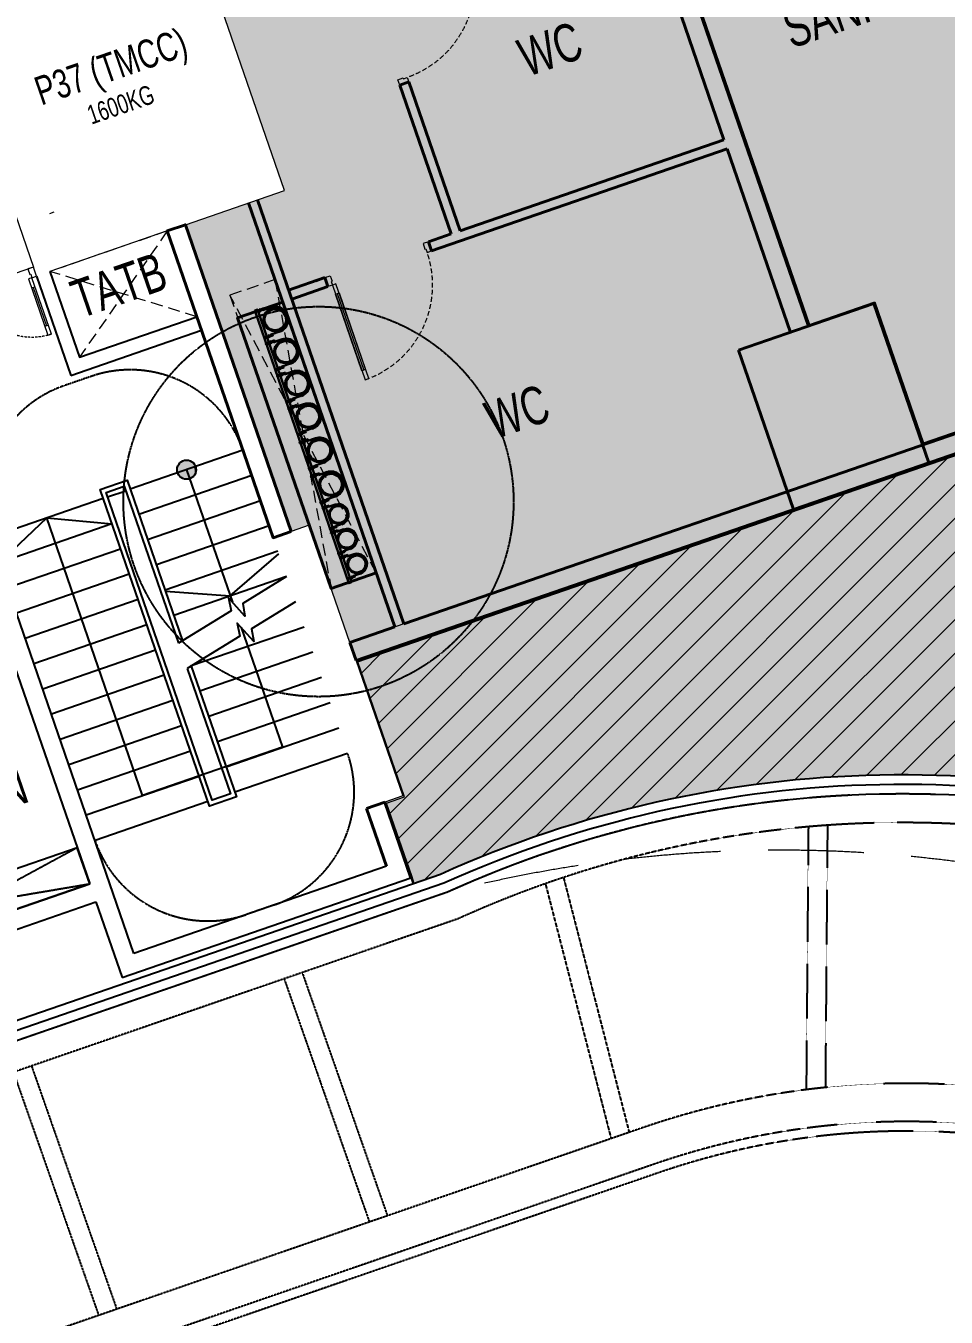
# Model space of a CAD drawing. Header units: millimetres. Extents: x -11451263 to 11578383104, y -507 to 1450429.
# Drawn here: x 11726354 to 11735996, y 1040153 to 1053682 of the extents above; entities that cross this region are included whole.
import ezdxf
from ezdxf.enums import TextEntityAlignment as Align

# ---------------------------------------------------------------- set-up
doc = ezdxf.new("R2010")
doc.units = ezdxf.units.MM
doc.header["$MEASUREMENT"] = 0
for name, pattern in [('CENTER2', [1.125, 0.75, -0.125, 0.125, -0.125]), ('DASH', [0.35, 0.25, -0.1]), ('DASH2-1', [3, 2, -1]), ('DASHED2', [0.375, 0.25, -0.125]), ('HIDDEN', [0.375, 0.25, -0.125]), ('Xref_ST_MBDV Cot vach 30.7.2022$0$HIDDEN', [0.375, 0.25, -0.125]), ('Xref_ST_MBDV Cot vach 30.7.2022$0$HIDDEN2', [0.1875, 0.125, -0.0625])]:
    doc.linetypes.add(name, pattern=pattern)
doc.layers.get('0').update_dxf_attribs({"linetype": 'CONTINUOUS', "lineweight": 13})
doc.layers.get('Defpoints').update_dxf_attribs({"color": 5, "linetype": 'CONTINUOUS', "lineweight": 13})
for name, color, linetype in [('1-Chu thich', 8, 'CONTINUOUS'), ('A-GLAZ', 135, 'CONTINUOUS'), ('canopy', 2, 'DASH'), ('KT-KT', 1, 'CONTINUOUS'), ('KT-Text', 7, 'CONTINUOUS'), ('NDT Cap nuoc', 4, 'CONTINUOUS'), ('NDT Thoat nuoc rua', 3, 'CENTER2'), ('Xref_ST_MBDV Cot vach 30.7.2022$0$A-FLOR-STRS-ARROW', 8, 'CONTINUOUS'), ('Xref_ST_MBDV Cot vach 30.7.2022$0$IDEA - dim', 251, 'CONTINUOUS'), ('Xref_ST_MBDV Cot vach 30.7.2022$0$KT-Khuat', 9, 'Xref_ST_MBDV Cot vach 30.7.2022$0$HIDDEN'), ('Xref_ST_MBDV Cot vach 30.7.2022$0$KT-Net cot vach', 6, 'CONTINUOUS'), ('Xref_ST_MBDV Cot vach 30.7.2022$0$KT-Net manh', 139, 'CONTINUOUS'), ('Xref_ST_MBDV Cot vach 30.7.2022$0$KT-Text', 7, 'CONTINUOUS'), ('Xref_ST_MBDV Cot vach 30.7.2022$0$KT-Thay', 7, 'CONTINUOUS')]:
    doc.layers.add(name, color=color, linetype=linetype)
for name, color, linetype, lineweight in [('CUA', 37, 'CONTINUOUS', 13), ('D-building block', 8, 'CONTINUOUS', 13), ('DO DIEN TICH THONG THUY', 141, 'CONTINUOUS', 13), ('KT-Kich thuoc', 159, 'CONTINUOUS', 18), ('KT-lomo nuoc', 3, 'HIDDEN', 5), ('KT-Net cat', 1, 'CONTINUOUS', 40), ('KT-Net cua', 87, 'CONTINUOUS', 9), ('KT-Net to mau', 159, 'CONTINUOUS', 18), ('NET-THAY', 7, 'CONTINUOUS', 30), ('SPE-MEP-HVAC', 140, 'CONTINUOUS', 0), ('Xref_ST_MBDV Cot vach 30.7.2022$0$CUA', 37, 'CONTINUOUS', 13), ('Xref_ST_MBDV Cot vach 30.7.2022$0$KT-Noi that', 36, 'CONTINUOUS', 9)]:
    doc.layers.add(name, color=color, linetype=linetype, lineweight=lineweight)
doc.styles.add('Xref_ST_MBDV Cot vach 30.7.2022$0$Arial', font='arial.ttf', dxfattribs={"width": 0.7})

# ---------------------------------------------------------------- blocks, each defined once
blk = doc.blocks.new('*U291')
for p, q in [((-1260.000000000004, 525.000000000002), (-1300.000000000004, 525.000000000002)), ((-1280.000000000004, 100.0000000000002), (-1280.000000000004, 525.000000000002)), ((-90.00000000000001, 525.0000000000018), (-50.00000000000001, 525.0000000000018)), ((-70, 100), (-70.00000000000001, 525.0000000000018)), ((-1260.000000000004, 100.0000000000002), (-1300.000000000004, 100.0000000000002)), ((-90, 100), (-50, 100))]:
    blk.add_line(p, q)
for points in [[(-1300.000000000004, 1.776356839400256e-13), (-1260.000000000004, 1.776356839400256e-13), (-1260.000000000004, 625.000000000002), (-1300.000000000004, 625.000000000002)], [(-50, 0), (-90, 0), (-90.00000000000001, 625.0000000000018), (-49.99999999999979, 625.0000000000018)], [(-1350.000000000004, -99.99999998255878), (-1290.000000000004, -99.99999998255875), (-1290.000000000004, -39.99999999999982), (-1300.000000000004, -39.99999999999982), (-1300.000000000004, 1.776356839400256e-13), (-1350.000000000004, 2.060573933704296e-13)], [(0, -99.99999998255892), (-60, -99.99999998255889), (-60, -40), (-50, -40), (-50, 0), (0, 0)]]:
    blk.add_lwpolyline(points, close=True)
at = {"linetype": 'Xref_ST_MBDV Cot vach 30.7.2022$0$HIDDEN2', "ltscale": 200}
for centre, radius, start, end in [((-1300.000000001013, -1.091216006443577e-09), 625.00000000124, 7.016709298534867e-15, 89.99996073224838), ((-49.99999999983451, -2.645705876602741e-10), 625.000000000419, 90.00003926775162, 180)]:
    blk.add_arc(centre, radius, start, end, dxfattribs=at)
blk = doc.blocks.new('thangkn')
at = {"layer": 'Xref_ST_MBDV Cot vach 30.7.2022$0$KT-Net manh'}
h = blk.add_hatch(color=256, dxfattribs=at)
edge = h.paths.add_edge_path(flags=0)
edge.add_arc((370892.2375698183, -364970.5313378247), 99.9999999999536, 199.0471379550291, 559.0471379550288)
h = blk.add_hatch(color=256, dxfattribs=at)
edge = h.paths.add_edge_path(flags=0)
edge.add_arc((370892.2377263829, -364970.5313688912), 99.9999999999536, 199.047137142151, 559.0471371421509)
for points in [[(370890.4100710191, -364870.5480379898), (370831.9903830923, -364890.7173259361), (370796.5830727033, -364941.3728536693), (370797.7125290949, -365003.1659312565), (370834.947338229, -365052.4937033879), (370894.0650685746, -365070.5146376814), (370952.4847564362, -365050.3453497533), (370987.8920668382, -364999.6898220254), (370986.762610374, -364937.896744455), (370949.527801225, -364888.5689723312)], [(370890.4102291539, -364870.5480689777), (370831.9905409478, -364890.7173560797), (370796.5832298826, -364941.3728832896), (370797.7126853522, -365003.1659609259), (370834.9474938177, -365052.4937335625), (370894.0652238633, -365070.5146687115), (370952.4849120453, -365050.3453816113), (370987.8922230955, -364999.6898544072), (370986.76276749, -364937.8967768287), (370949.5279591382, -364888.5690041427)]]:
    blk.add_hatch(color=256, dxfattribs=at).paths.add_polyline_path(points, flags=0)
at = {"layer": 'Defpoints'}
for points in [[(365599.1221398413, -361053.4599729502), (368340.348319076, -360107.0567639566), (369286.7515280861, -362848.2829434015), (368010.6634791549, -363288.8499544607), (367716.9521383923, -362438.1245883419), (366251.814008126, -362943.9607862467)], [(369771.2023199443, -363791.8439801494), (371000.0278485883, -363367.5942657683), (370689.999211181, -362469.6063795227), (369461.1736825351, -362893.8560939035)]]:
    blk.add_lwpolyline(points, close=True, dxfattribs=at)
at = {"layer": 'KT-Net cat'}
for p, q in [((372967.6632603835, -368453.9397851503), (372778.613183571, -368519.2089704406)), ((372778.613183571, -368519.2089704406), (372987.474586064, -369124.1692439426)), ((373241.7938497569, -369247.9501400718), (372967.6632603835, -368453.9397851503))]:
    blk.add_line(p, q, dxfattribs=at)
blk.add_lwpolyline([(371988.9217471201, -365618.0862719142), (371799.5753831211, -365683.4577498015), (370689.9992111828, -362469.6063795225), (370879.3455751818, -362404.2349016352)], close=True, dxfattribs=at)
at = {"layer": 'Xref_ST_MBDV Cot vach 30.7.2022$0$A-FLOR-STRS-ARROW'}
for points in [[(371939.9398248624, -366089.8934149347), (371480.6820924357, -366373.2420026134), (371503.7782724034, -366506.8578216878), (371330.8267964814, -366314.2315276708), (371357.8200772237, -366449.044272274), (370806.1104112938, -366789.4217472888)], [(372031.6117999442, -366355.4183156013), (371572.3540675174, -366638.76690328), (371595.4502474852, -366772.382722355), (371422.4987715632, -366579.7564283384), (371449.4920523018, -366714.5691729414), (370897.7823833283, -367054.9466498363)]]:
    blk.add_lwpolyline(points, dxfattribs=at)
at = {"layer": 'Xref_ST_MBDV Cot vach 30.7.2022$0$IDEA - dim', "color": 1}
for p, q in [((370340.7734488156, -370037.9378578748), (367716.9521383923, -362438.1245883419)), ((369319.3861215375, -362942.8079839943), (369678.3666490689, -363982.5834312658)), ((369678.3666490689, -363982.5834312658), (371048.9797387067, -363509.3818267817)), ((368996.4587599281, -366757.0206032167), (369877.5927828122, -369309.1967031135)), ((372987.474586064, -369124.1692439424), (370340.7734488156, -370037.9378578748)), ((369877.5927828141, -369309.1967031142), (367608.991806997, -370092.4269449862)), ((370216.9925525263, -370292.257120815), (373241.7938497569, -369247.9501400718)), ((367674.2609938141, -370281.4770262891), (369942.8619696572, -369498.2467844293)), ((369942.8619696572, -369498.2467844293), (370216.9925525263, -370292.257120815))]:
    blk.add_line(p, q, dxfattribs=at)
blk.add_lwpolyline([(369461.1736825351, -362893.8560938751), (369771.2023199443, -363791.8439801494), (371000.0278485883, -363367.5942657823)], dxfattribs=at)
at = {"layer": 'Xref_ST_MBDV Cot vach 30.7.2022$0$KT-Khuat', "linetype": 'Xref_ST_MBDV Cot vach 30.7.2022$0$HIDDEN'}
for p, q in [((369747.0544091575, -368931.0965404541), (367608.991806997, -370092.4269449861)), ((367478.4534332454, -369714.3267823723), (369877.5927828141, -369309.1967031142))]:
    blk.add_line(p, q, dxfattribs=at)
at = {"layer": 'Xref_ST_MBDV Cot vach 30.7.2022$0$KT-Net manh'}
for p, q in [((370987.8920671083, -364999.6898218996), (370986.7626107577, -364937.896744289)), ((370987.8922234084, -364999.6898542638), (370986.7627678923, -364937.8967766557))]:
    blk.add_line(p, q, dxfattribs=at)
at = {"layer": 'Xref_ST_MBDV Cot vach 30.7.2022$0$KT-Net manh', "linetype": 'Xref_ST_MBDV Cot vach 30.7.2022$0$HIDDEN'}
for points in [[(371483.0198311228, -364766.5648676204, 0.4141313066799707), (369893.7869640626, -363992.8436289835), (369609.6866623443, -364090.9287265369, 0.4141313427087546), (368836.3186924886, -365680.3334831684, 1.000029217103996)], [(372579.542169787, -367942.6062339775, -0.4141313066799707), (371806.1741380375, -369532.0110119767), (371522.0738363191, -369630.0961095302, -0.4141313427087546), (369932.8410311546, -368856.3748495248, -1.000029217103996)]]:
    blk.add_lwpolyline(points, format="xyb", dxfattribs=at)
at = {"layer": 'Xref_ST_MBDV Cot vach 30.7.2022$0$KT-Net manh'}
for points in [[(370892.2377001829, -364970.531292798), (371371.9670936503, -366360.0519113122)], [(368927.695553951, -365945.0035970671), (369427.1001962125, -365476.367274527), (370109.2585581262, -365537.0711809148)], [(371463.6390687656, -366625.5768120205), (371675.4679421429, -367239.1322688247), (371708.1025355477, -367333.6573094924), (371895.737263646, -367877.135209669), (370430.6003816929, -368382.9709766223), (369427.1001944672, -365476.3672694697)], [(370669.9557828587, -366241.8426082763), (371349.1226263903, -366293.8816486048), (371858.358258348, -365853.5889112898)]]:
    blk.add_lwpolyline(points, dxfattribs=at)
for centre in [(370892.2375698686, -364970.5313378044), (370892.2377264462, -364970.5313688633)]:
    blk.add_circle(centre, 99.99999999995279, dxfattribs=at)
at = {"layer": 'Xref_ST_MBDV Cot vach 30.7.2022$0$KT-Noi that', "linetype": 'Continuous', "ltscale": 2}
blk.add_line((369457.8486017119, -362286.699652194), (369505.1111220438, -362270.3823554877), dxfattribs=at)
at = {"layer": 'Xref_ST_MBDV Cot vach 30.7.2022$0$KT-Thay', "extrusion": (-1.212119764358096e-08, -4.224228194880002e-09, 1)}
for p, q in [((371483.019831229, -364766.5648675766), (370301.4568218067, -365174.4972855374)), ((371574.3966927696, -365031.234981444), (370392.8336802106, -365439.1674004942)), ((370017.8816999104, -365272.4010658942), (368836.3186925165, -365680.3334831586)), ((371665.7735543083, -365295.9050953134), (370484.2105386127, -365703.8375154395)), ((370109.2585581262, -365537.0711809148), (368927.695553951, -365945.0035970671)), ((371757.1504159309, -365560.5752091506), (370575.5873970147, -365968.5076303898)), ((370200.6354165617, -365801.7412958611), (369019.0724155996, -366209.6737108941)), ((371848.5272773895, -365825.2453230515), (370666.9642554205, -366233.1777453434)), ((370292.0122750383, -366066.4114107843), (369110.4492771626, -366474.3438247537)), ((371939.9041389301, -366089.9154369247), (370758.3411138505, -366497.8478602844)), ((370383.3891333379, -366331.0815257722), (369201.8261385914, -366739.0139386619)), ((370474.7659917641, -366595.7516407149), (369293.2030002214, -367003.6840524992)), ((372122.6578620095, -366619.2556646615), (370941.0948306303, -367027.1880901969)), ((370566.1428502481, -366860.4217556354), (369384.5798617806, -367268.3541663594)), ((372214.0347235482, -366883.9257785323), (371032.4716890305, -367291.8582051478)), ((370657.5197086483, -367125.0918705922), (369475.9567232952, -367533.0242802377)), ((372305.4115851168, -367148.5958923909), (371123.8485475164, -367556.5283200686)), ((370748.8965669461, -367389.7619855774), (369567.3335848395, -367797.6943941039)), ((372396.7884466536, -367413.2660062599), (371215.2254090533, -367821.198433937)), ((370840.2734254543, -367654.4321004911), (369658.7104464844, -368062.3645079372)), ((372488.1653081905, -367677.936120129), (371306.6022705901, -368085.8685478067)), ((370931.6502869911, -367919.1022143601), (369750.0873080231, -368327.0346218061)), ((372579.5421697274, -367942.6062339987), (371397.979132127, -368350.5386616758)), ((371023.0271485317, -368183.7723282281), (369841.4641695637, -368591.7047356742)), ((371114.4040100705, -368448.4424420967), (369932.8410311006, -368856.3748495431))]:
    blk.add_line(p, q, dxfattribs=at)
at = {"layer": 'Xref_ST_MBDV Cot vach 30.7.2022$0$KT-Thay'}
blk.add_line((370065.1442202721, -365256.0837698234), (370254.1943023689, -365190.8145853879), dxfattribs=at)
for points in [[(370941.3899636678, -367028.0429376041), (371414.2964284737, -368397.8011828768), (371130.7213051338, -368495.7049590838), (369985.247471204, -365177.8770785981), (370268.8225945886, -365079.9733023846), (370849.7179916296, -366762.5180350598)], [(370897.7823833283, -367054.9466498363), (371350.7166117691, -368366.8559583875), (371161.6665294822, -368432.1251425466), (370048.8272879738, -365208.822303067), (370237.8773701768, -365143.553118943), (370806.1104112938, -366789.4217472888)]]:
    blk.add_lwpolyline(points, dxfattribs=at)
blk.add_lwpolyline([(369877.5927828141, -369309.1967031138), (369747.0544091575, -368931.0965404541), (367478.4534332454, -369714.3267823723), (367608.991806997, -370092.4269449862)], close=True, dxfattribs=at)
at = {"layer": 'Xref_ST_MBDV Cot vach 30.7.2022$0$CUA', "xscale": -1, "rotation": 199.0471379530761}
blk.add_blockref('*U291', (369319.3861215468, -362942.8079840313), dxfattribs=at)
at = {"layer": 'Xref_ST_MBDV Cot vach 30.7.2022$0$KT-Text', "style": 'Xref_ST_MBDV Cot vach 30.7.2022$0$Arial', "width": 0.7}
for s, p in [('TATB', (370247.0458429009, -363226.6056358954)), ('KT ĐIỆN', (368534.8166221175, -368695.3660814653))]:
    blk.add_text(s, height=400, rotation=19.04713795993744, dxfattribs=at).set_placement(p, align=Align.CENTER)
blk = doc.blocks.new('ong thoat xi')
at = {"layer": '1-Chu thich', "color": 30}
for p, q in [((-75.38012683280976, 61.71243314491585), (-75.38012683356645, 65.30088436778169)), ((-65.74530692066764, 60.15858772792853), (-73.82631818420485, 60.15858772746287)), ((-65.78777581622126, 66.90270846546628), (-73.82628140639281, 66.90270846383646)), ((-65.83680565783288, 67.38554804772139), (-65.83680565730901, 59.50194067240228)), ((-65.47424172598403, 68.65452180604916), (-61.84860241872957, 68.65452180698048)), ((-65.47424172679892, 66.11657429032493), (-61.90376675099832, 66.11657429125624)), ((-65.47424172534375, 60.77091442968231), (-61.90376675169683, 60.77091443061362)), ((-60.67026964394608, 70.09262039628811), (-61.48603848775383, 70.09262039628811)), ((-60.67026964394608, 70.09262039628811), (-61.48603848775383, 70.09262039628811)), ((-61.48603848775383, 70.09262039628811), (-61.48603848711354, 56.79486832523253)), ((-60.67026964394608, 70.09262039628811), (-60.67026964260732, 56.79486832569818)), ((-54.93791736802086, 70.09262039489111), (-54.12214852363104, 70.09262039407622)), ((-54.93791736802086, 70.09262039489111), (-54.93791736679849, 56.79486832371913)), ((-54.93791736802086, 70.09262039489111), (-54.12214852363104, 70.09262039407622)), ((-54.12214852363104, 70.09262039407622), (-54.12214852229226, 56.79486832313705)), ((-50.13394528458593, 68.65452180535067), (-53.75958459306275, 68.65452180523425)), ((-50.13394528452773, 66.11657428939361), (-53.70442025974624, 66.11657428939361)), ((-50.13394528400386, 60.77091442898382), (-53.70442025887314, 60.77091442805249)), ((-49.77138135395943, 67.38554804725571), (-49.7713813536684, 59.50194067088886)), ((-32.65563905594172, 66.87869586132001), (-49.77138135436689, 66.87869586690795)), ((-29.11534677405143, 60.00879285379778), (-49.77138135419228, 60.00879285181873)), ((1.717475750250741, 60.0087928546127), (-41.21941808814881, 60.00879285309929)), ((-41.2194180888473, 57.94782194821164), (-41.21941808908014, 60.00879285333212)), ((-41.2194180888473, 57.94782194821164), (-41.21941808908014, 60.00879285333212)), ((-41.2194180888473, 57.94782194902655), (-41.21941808908014, 60.00879285333212)), ((-32.65563905570889, 60.00879284727853), (-32.65563905594172, 66.87869586132001)), ((-65.47424172563478, 58.23296691395808), (-61.84860241774003, 58.23296691500582)), ((-60.67026964260732, 56.79486832569818), (-61.48603848711354, 56.79486832523253)), ((-54.93791736679849, 56.79486832371913), (-54.12214852229226, 56.79486832313705)), ((-50.13394528423669, 58.232966913376), (-53.75958459178218, 58.23296691302676)), ((1.717475749552249, 57.94782195100561), (-41.2194180888473, 57.94782194821164)), ((-65.47424171830062, -58.43868395511527), (-61.84860241104615, -58.43868395488243)), ((-60.67026963614626, -57.00058536557481), (-61.4860384806525, -57.00058536487631)), ((-61.48603847948834, -70.29833743674679), (-61.4860384806525, -57.00058536487631)), ((-60.6702696349239, -70.29833743651398), (-60.67026963614626, -57.00058536557481)), ((-54.9379173591733, -70.29833743837662), (-54.93791736033746, -57.00058536720462)), ((-54.93791736033746, -57.00058536720462), (-54.12214851600584, -57.00058536685538)), ((-54.12214851466706, -70.29833743802736), (-54.12214851600584, -57.00058536685538)), ((-50.1339452767861, -58.43868395651225), (-53.75958458462264, -58.43868395674508)), ((1.717475756304338, -58.15353898785543), (-41.21941808151314, -58.15353899006732)), ((-41.21941808151314, -58.15353899006732), (-41.21941808069823, -60.2145098951878)), ((-41.21941808151314, -58.15353899088222), (-41.21941808069823, -60.2145098951878)), ((-75.38012683350826, -61.91815018712077), (-75.38012683286797, -65.50660140905529)), ((-65.74530691356631, -60.36430476850364), (-73.82631818496156, -60.36430476931854)), ((-65.78777580836322, -67.10842550569214), (-73.82628140581073, -67.10842550569214)), ((-65.8368056496256, -67.59126508864574), (-65.8368056496256, -59.70765771332662)), ((-65.47424171917375, -60.976631470141), (-61.90376674348954, -60.97663146990817)), ((-65.47424171771853, -66.32229133090004), (-61.90376674267463, -66.3222913305508)), ((-65.47424171795136, -68.86023884720636), (-61.84860241011484, -68.8602388468571)), ((-60.6702696349239, -70.29833743651398), (-61.48603847948834, -70.29833743674679)), ((-60.6702696349239, -70.29833743651398), (-61.48603847948834, -70.29833743674679)), ((-54.9379173591733, -70.29833743837662), (-54.12214851466706, -70.29833743802736)), ((-54.9379173591733, -70.29833743837662), (-54.12214851466706, -70.29833743802736)), ((-50.13394527568016, -68.86023884848692), (-53.7595845842734, -68.86023884871975)), ((-50.13394527626225, -60.97663147223648), (-53.70442025212105, -60.97663147223648)), ((-50.13394527632044, -66.32229133218061), (-53.70442025124794, -66.32229133334475)), ((-49.77138134575215, -67.59126509027557), (-49.77138134627604, -59.70765771460719)), ((-30.91456355975243, -60.21450989425648), (-49.77138134581037, -60.21450989565346)), ((-34.45485584205016, -67.08441291505005), (-49.77138134563574, -67.08441290992776)), ((1.717475756944622, -60.21450989204459), (-41.21941808069823, -60.2145098951878)), ((-34.45485584222479, -60.21450990100857), (-34.45485584205016, -67.08441291505005))]:
    blk.add_line(p, q, dxfattribs=at)
for centre, major_axis, ratio, start_param, end_param in [((-73.7847118762438, 65.30782007810194), (1.128139395118837, 1.128139395118833), 0.999999999981247, 0.8114564950257566, 2.36054173982049), ((-73.82628141500754, 61.71243314514867), (1.098734631828849, 1.098734631828845), 0.9999999999706548, 2.356194490402434, 3.926990816608578), ((-63.43481961626094, 67.38554804818703), (1.698460618368481, -1.698460618368488), 0.9999999999880228, 3.370391498457508, 4.483590135757281), ((-55.80344074894674, 63.44374436128418), (7.094660364457459, -7.094660364457486), 0.9999999999999998, 3.657340742990352, 4.196640890984128), ((-63.43481961567886, 59.50194067310075), (1.698460618368481, -1.698460618368488), 0.9999999999880228, 3.370391498457508, 4.483590135757281), ((-63.88802452944218, 67.38554804772139), (1.698460618352194, -1.698460618352201), 0.9999999999880228, 0.2287988448677159, 1.341997482167488), ((-63.88802452938398, 67.38554804900195), (1.698460618368481, -1.698460618368488), 0.9999999999880228, 0.2287988448677159, 1.341997482167488), ((-71.51940339541761, 63.44374436023645), (7.094660364541318, -7.094660364541345), 0.9999999999939811, 0.5157480894039148, 1.055048237384961), ((-71.51940339541761, 63.44374436023645), (7.094660364541318, -7.094660364541345), 0.9999999999939811, 0.5157480894039148, 1.055048237384961), ((-63.88802452897654, 59.50194067275152), (1.698460618368481, -1.698460618368488), 0.9999999999880228, 0.2287988448677159, 1.341997482167488), ((-63.88802452897654, 59.50194067275152), (1.698460618368481, -1.698460618368488), 0.9999999999880228, 0.2287988448677159, 1.341997482167488), ((-51.72016248240834, 67.38554804679006), (1.698460618302127, 1.698460618302121), 0.9999999999834358, 1.799595171691055, 2.912793808962478), ((-51.72016248182626, 67.38554804748854), (1.698460618368481, -1.698460618368488), 0.9999999999880228, 3.370391498457508, 4.483590135757281), ((-44.08878361462848, 63.4437443598872), (7.094660364416927, 7.094660364416901), 0.9999999999939808, 2.08654441620483, 2.625844564185877), ((-44.08878361462848, 63.4437443598872), (7.094660364416927, 7.094660364416901), 0.9999999999939808, 2.08654441620483, 2.625844564185877), ((-51.72016248124418, 59.50194067077246), (1.698460618302127, 1.698460618302121), 0.9999999999834358, 1.799595171691055, 2.912793808962478), ((-51.72016248124418, 59.50194067077246), (1.698460618302127, 1.698460618302121), 0.9999999999834358, 1.799595171691055, 2.912793808962478), ((-52.17336739588063, 67.38554804620799), (1.698460618368481, -1.698460618368488), 0.9999999999880228, 0.2287988448677159, 1.341997482167488), ((-59.80474626185605, 63.44374435942154), (7.094660364541345, 7.094660364541318), 0.9999999999939808, -1.055048237384963, -0.5157480894039148), ((-52.17336739529855, 59.50194067123812), (1.698460618317141, 1.698460618317135), 0.9999999999834357, -1.341997481892333, -0.2287988446337132), ((0.3434951510280371, -0.1028585180174559), (42.50535631470555, -42.50535631470572), 0.9999999999987998, 5.497787143388879, 8.639379796978673), ((0, 0), (38.86204005918639, -38.86204005918654), 0.9999999999984992, 0.7853981633981985, 7.068583470577785), ((-6.984919e-10, -0.1028585183667019), (34.07629290540685, -34.07629290540699), 0.9999999999996163, 0.7853981633976402, 7.068583470577226), ((0.3434951510280371, -0.1028585180174559), (41.04802981248233, -41.0480298124825), 0.9999999999998442, 5.497787143388998, 8.639379796978794), ((-63.43481960770441, -59.70765771297738), (1.698460618352194, -1.698460618352201), 0.9999999999880228, 3.370391498457508, 4.483590135757281), ((-63.88802452175879, -59.70765771332662), (1.698460618352193, -1.698460618352199), 0.9999999999880232, 0.2287988448677158, 1.341997482167488), ((-63.88802452175879, -59.70765771332662), (1.698460618352193, -1.698460618352199), 0.9999999999880232, 0.2287988448677158, 1.341997482167488), ((-51.72016247350256, -59.70765771460719), (1.698460618368481, -1.698460618368488), 0.9999999999880228, 3.370391498457508, 4.483590135757281), ((-51.72016247350256, -59.70765771460719), (1.698460618368481, -1.698460618368488), 0.9999999999880228, 3.370391498457508, 4.483590135757281), ((-52.17336738767335, -59.70765771437436), (1.698460618352194, -1.698460618352201), 0.9999999999880228, 0.2287988448677159, 1.341997482167488), ((-73.78471187618561, -65.51353711914271), (1.128139395128906, 1.1281393951289), 0.9999999999608769, 2.351847240170423, 3.900932485497246), ((-73.82628141593888, -61.91815018700434), (1.09873463182571, 1.098734631825706), 0.9999999999763682, 0.7853981630159299, 2.35619449040529), ((-55.80344074190361, -63.64946139999665), (7.094660364401588, 7.094660364401562), 0.9999999999939808, 2.086544416204056, 2.625844564186651), ((-63.43481960805366, -67.59126508876216), (1.698460618302127, 1.698460618302121), 0.9999999999834358, 1.799595171691055, 2.912793808962478), ((-71.51940338715212, -63.64946140092798), (7.094660364401557, -7.094660364401586), 0.9999999999939808, 0.5157480894031421, 1.055048237385733), ((-71.51940338715212, -63.64946140092798), (7.094660364401557, -7.094660364401586), 0.9999999999939808, 0.5157480894031421, 1.055048237385733), ((-63.8880245211767, -67.59126508911139), (1.698460618368481, -1.698460618368488), 0.9999999999880228, 0.2287988448677159, 1.341997482167488), ((-63.8880245211767, -67.59126508911139), (1.698460618368481, -1.698460618368488), 0.9999999999880228, 0.2287988448677159, 1.341997482167488), ((-44.08878360758536, -63.64946140220854), (7.094660364416927, 7.094660364416901), 0.9999999999939808, 2.08654441620483, 2.625844564185877), ((-44.08878360758536, -63.64946140220854), (7.094660364416927, 7.094660364416901), 0.9999999999939808, 2.08654441620483, 2.625844564185877), ((-51.72016247297871, -67.59126509097405), (1.698460618333429, 1.698460618333422), 0.9999999999834358, 1.799595171697458, 2.912793808956078), ((-51.72016247297871, -67.59126509097405), (1.698460618333429, 1.698460618333422), 0.9999999999834358, 1.799595171697458, 2.912793808956078), ((-59.80474625423084, -63.64946140313986), (7.094660364597215, -7.094660364597241), 1, 0.5157480894013327, 1.055048237393564), ((-52.17336738767335, -67.59126509027557), (1.69846061833718, -1.698460618337187), 0.9999999999880228, 0.2287988448613146, 1.341997482173889)]:
    blk.add_ellipse(centre, major_axis=major_axis, ratio=ratio, start_param=start_param, end_param=end_param, dxfattribs=at)
blk = doc.blocks.new('3000x500')
at = {"layer": 'KT-Net cat', "color": 3}
blk.add_lwpolyline([(16498.00237723254, -9617.500000031665), (16498.00237723254, -6617.500000029337), (15998.00237723067, -6617.500000029802), (15998.00237723067, -9617.50000003213)], close=True, dxfattribs=at)
at = {"layer": 'NET-THAY', "linetype": 'ByBlock', "ltscale": 7}
blk.add_lwpolyline([(16220.24300705642, -9625.980486334302), (16224.42914612964, -6604.307033485267), (16194.43921026401, -6605.084122369532), (16190.2530671712, -9626.757575325668)], close=True, dxfattribs=at)
at = {"layer": 'NDT Cap nuoc'}
for p, xscale, yscale, zscale, rotation in [((16364.30637826212, -6764.198061510455), 2.272727272727273, 2.272727272727273, 2.272727272727273, 0.0948768765838975), ((16360.99073086865, -7118.499637637753), 2.272727272727273, 2.272727272727273, 2.272727272727273, 0.0948768765838975), ((16361.29679549858, -7474.161676215939), 2.272727272727273, 2.272727272727273, 2.272727272727273, 0.0948768765838975), ((16360.31417185627, -7835.450217125937), 2.272727272727273, 2.272727272727273, 2.272727272727273, 0.0948768765838975), ((16354.55183169991, -8212.33018745156), 2.272727272727273, 2.272727272727273, 2.272727272727273, 0.0948768765838975), ((16353.31290443242, -8587.236830199603), 2.272727272727273, 2.272727272727273, 2.272727272727273, 0.0948768765838975), ((16323.29082159884, -8910.303920255043), 1.818181818181819, 1.818181818181819, 1.818181818181819, 0.09487687658390936), ((16321.89169885591, -9183.648577248212), 1.818181818181819, 1.818181818181819, 1.818181818181819, 0.09487687658390936), ((16336.78838294372, -9463.790865009185), 1.818181818181819, 1.818181818181819, 1.818181818181819, 0.09487687658390936)]:
    blk.add_blockref('ong thoat xi', p, dxfattribs=dict(at, xscale=xscale, yscale=yscale, zscale=zscale, rotation=rotation))
blk = doc.blocks.new('CNTPO')
at = {"layer": 'KT-KT', "rotation": 19.0471379540829}
blk.add_blockref('3000x500', (11396291.376889, 1051657.942944658), dxfattribs=at)
blk = doc.blocks.new('*U283')
blk.add_line((-70, 100), (-70, 949.9999999943352))
for points in [[(-50, 0), (-50, 1049.999999994335), (-90, 1049.999999994335), (-90, 0)], [(-50, 100), (-90, 100), (-90, 949.9999999943352), (-50, 949.9999999943352)], [(-1149.999999994335, -99.9999999999996), (-1089.999999994335, -99.99999999999957), (-1089.999999994335, -39.99999999999985), (-1099.999999994335, -39.99999999999985), (-1099.999999994335, 1.49213974508816e-13), (-1149.999999994335, 1.7763568393922e-13)], [(0, -99.99999999999972), (-60, -99.99999999999969), (-60, -40), (-50, -40), (-50, 0), (0, 0)]]:
    blk.add_lwpolyline(points, close=True)
at = {"linetype": 'Xref_ST_MBDV Cot vach 30.7.2022$0$HIDDEN', "ltscale": 200}
blk.add_arc((-50, 0), 1049.999999994335, 90, 180, dxfattribs=at)
blk = doc.blocks.new('*U284')
blk.add_line((-70, 100), (-70, 949.9999999943352))
for points in [[(-50, 0), (-50, 1049.999999994335), (-90, 1049.999999994335), (-90, 0)], [(-50, 100), (-90, 100), (-90, 949.9999999943352), (-50, 949.9999999943352)], [(-1149.999999994335, -99.9999999999996), (-1089.999999994335, -99.99999999999957), (-1089.999999994335, -39.99999999999985), (-1099.999999994335, -39.99999999999985), (-1099.999999994335, 1.49213974508816e-13), (-1149.999999994335, 1.7763568393922e-13)], [(0, -99.99999999999972), (-60, -99.99999999999969), (-60, -40), (-50, -40), (-50, 0), (0, 0)]]:
    blk.add_lwpolyline(points, close=True)
at = {"linetype": 'Xref_ST_MBDV Cot vach 30.7.2022$0$HIDDEN', "ltscale": 200}
blk.add_arc((-50, 0), 1049.999999994335, 90, 180, dxfattribs=at)
blk = doc.blocks.new('*U418')
at = {"linetype": 'HIDDEN', "ltscale": 500}
for p, q in [((950.0000000031469, 1299.999999996297), (0, 0)), ((0, 1299.999999996297), (950.0000000031469, 0))]:
    blk.add_line(p, q, dxfattribs=at)
blk.add_lwpolyline([(0, 1299.999999996297), (950.0000000031469, 1299.999999996297), (950.0000000031469, 0), (0, 0)], close=True, dxfattribs=at)
blk = doc.blocks.new('WWW')
at = {"layer": 'Defpoints', "linetype": 'DASH2-1', "lineweight": 13, "ltscale": 1000, "flags": 128}
blk.add_lwpolyline([(11429816.83619249, 1022160.11654377), (11450185.49670112, 1019986.391927242), (11488615.66733754, 1021167.255579472), (11491469.21243858, 1024811.360972404), (11462655.78743005, 1159053.890039921), (11457975.31629252, 1176930.890178204), (11455625.97722399, 1177744.852323532), (11446686.1578691, 1170981.351434231), (11423166.61122441, 1153069.948107719), (11399484.09766066, 1135982.713739872, 0.6848770391193201), (11429816.83619249, 1022160.116543293)], format="xyb", dxfattribs=at)
blk = doc.blocks.new('hatch L2')
at = {"true_color": 0xf28888}
h = blk.add_hatch(color=11, dxfattribs=at)
h.dxf.hatch_style = 1
edge = h.paths.add_edge_path()
edge.add_line((11718961.90307797, 1048892.267790539), (11722223.01696642, 1050018.161258316))
edge.add_line((11722223.01696642, 1050018.161258316), (11724735.85981154, 1042734.741452368))
edge.add_line((11724735.85981154, 1042734.741452368), (11713061.68295531, 1038707.049438533))
edge.add_arc((11711929.76863103, 1043725.521386196), 5144.539894586704, 245.40120815329692, 282.7103521938456, ccw=False)
edge.add_line((11709788.29412146, 1039047.874792892), (11708921.26105342, 1039395.109883303))
edge.add_arc((11710281.67019731, 1042213.64517728), 3129.673184564284, 208.1072992458408, 244.2350094675844, ccw=False)
edge.add_line((11707521.0892177, 1040739.180224429), (11703046.04292691, 1048249.142790319))
edge.add_arc((13844815.96854213, 2324489.800085721), 2493184.435536931, 210.6370073954059, 210.789923648367, ccw=False)
edge.add_arc((11702825.31830279, 1054695.709260169), 3259.640613539076, 105.52673416934661, 192.8668219587496, ccw=False)
edge.add_line((11701952.75170367, 1057836.391424847), (11731370.18024093, 1067978.348709505))
edge.add_arc((11743750.05598092, 1032069.687327916), 37982.80249738275, 104.3521100977159, 109.0221531273263, ccw=False)
edge.add_arc((11739646.73581558, 1048106.700321995), 21429.16174522416, 81.54525537033311, 104.35211009771331, ccw=False)
edge.add_line((11742797.42658944, 1069302.976427729), (11758616.51138602, 1065191.577146662))
edge.add_arc((11757917.81490069, 1062503.261516631), 2777.628071807193, 20.290440454837096, 75.43108577023162, ccw=False)
edge.add_line((11760523.08227951, 1063466.485057723), (11762601.05637578, 1057460.138777411))
edge.add_line((11762601.05637578, 1057460.138777411), (11752230.69784672, 1053879.791894208))
edge.add_line((11752230.69784672, 1053879.791894208), (11749313.16517484, 1062330.330538424))
edge.add_line((11749313.16517484, 1062330.330538424), (11743545.40372243, 1060344.656978133))
edge.add_line((11743545.40372243, 1060344.656978133), (11735321.72078817, 1057505.445829958))
edge.add_line((11735321.72078817, 1057505.445829958), (11737367.69036857, 1051579.361342122))
edge.add_line((11737367.69036857, 1051579.361342122), (11738990.54112608, 1052136.132679462))
edge.add_line((11738990.54112608, 1052136.132679462), (11739826.42568836, 1052424.720260471))
edge.add_line((11739826.42568836, 1052424.720260471), (11740358.3702021, 1050883.961510714))
edge.add_line((11740358.3702021, 1050883.961510714), (11729747.93374013, 1047220.728964381))
edge.add_line((11729747.93374013, 1047220.728964381), (11729323.68402044, 1048449.554508391))
edge.add_line((11729323.68402044, 1048449.554508391), (11729134.63393911, 1048384.285321563))
edge.add_line((11729134.63393911, 1048384.285321563), (11728025.35405633, 1051598.23898513))
edge.add_line((11728025.35405633, 1051598.23898513), (11729064.83320975, 1051957.117233608))
edge.add_line((11729064.83320975, 1051957.117233608), (11728020.52622052, 1054981.918534941))
edge.add_line((11728020.52622052, 1054981.918534941), (11721309.24834721, 1052664.862407437))
edge.add_line((11721309.24834721, 1052664.862407437), (11721374.51754143, 1052475.812304683))
edge.add_line((11721374.51754143, 1052475.812304683), (11718113.40365298, 1051349.918836906))
edge.add_line((11718113.40365298, 1051349.918836906), (11718961.90307797, 1048892.267790539))
at = {"true_color": 0x93e6c6}
h = blk.add_hatch(color=111, dxfattribs=at)
h.dxf.hatch_style = 1
edge = h.paths.add_edge_path()
edge.add_line((11729747.93374013, 1047220.728964382), (11730302.721824, 1045613.803285687))
edge.add_line((11730302.721824, 1045613.803285687), (11730113.67174251, 1045548.534098782))
edge.add_line((11730113.67174251, 1045548.534098782), (11730409.15653879, 1044692.077905452))
edge.add_line((11730409.15653879, 1044692.077905452), (11730697.59989928, 1044791.593360271))
edge.add_arc((11735539.18745771, 1034072.541124123), 11761.76223731675, 21.683773130736085, 114.30776913281679, ccw=False)
edge.add_line((11746468.65506718, 1038418.319385909), (11749308.29788522, 1030223.587728531))
edge.add_line((11749308.29788522, 1030223.587728531), (11752458.35029075, 1031311.137427151))
edge.add_line((11752458.35029075, 1031311.137427151), (11751968.83168456, 1032729.012661355))
edge.add_line((11751968.83168456, 1032729.012661355), (11756411.50859581, 1034262.838551808))
edge.add_line((11756411.50859581, 1034262.838551808), (11757357.91180551, 1031521.612372765))
edge.add_line((11757357.91180551, 1031521.612372765), (11752915.23474589, 1029987.786431085))
edge.add_line((11752915.23474589, 1029987.786431085), (11752458.35029075, 1031311.137427151))
edge.add_line((11752458.35029075, 1031311.137427151), (11749308.29788522, 1030223.587728531))
edge.add_line((11749308.29788522, 1030223.587728531), (11750976.3226541, 1025392.208121332))
edge.add_arc((11755649.85444242, 1026857.0573291), 4897.722182601627, 197.4028256520883, 270.0229575167427)
edge.add_line((11755651.81688253, 1021959.335539658), (11760483.10260063, 1021959.335539658))
edge.add_line((11760483.10260063, 1021959.335539658), (11760483.10260063, 1030959.335227466))
edge.add_line((11760483.10260063, 1030959.335227466), (11769833.10187434, 1030959.335227468))
edge.add_line((11769833.10187434, 1030959.335227468), (11769833.10185643, 1043309.335226085))
edge.add_line((11769833.10185643, 1043309.335226085), (11766833.10186765, 1043309.335226085))
edge.add_line((11766833.10186765, 1043309.335226085), (11766833.10185644, 1032759.33523812))
edge.add_line((11766833.10185644, 1032759.33523812), (11761426.75352683, 1032759.335226605))
edge.add_line((11761426.75352683, 1032759.335226605), (11757442.7572614, 1044298.850381734))
edge.add_line((11757442.7572614, 1044298.850381734), (11753932.14854788, 1054467.214566024))
edge.add_line((11753932.14854788, 1054467.214566024), (11746464.67034552, 1051889.08170449))
edge.add_line((11746464.67034552, 1051889.08170449), (11743612.24177121, 1060150.513323806))
edge.add_line((11743612.24177121, 1060150.513323806), (11740776.65563991, 1059171.532517989))
edge.add_line((11740776.65563991, 1059171.532517989), (11743353.90305604, 1051706.580284384))
edge.add_line((11743353.90305604, 1051706.580284384), (11740423.63875096, 1050694.911996877))
edge.add_line((11740423.63875096, 1050694.911996877), (11740358.36980714, 1050883.961374356))
edge.add_line((11740358.36980714, 1050883.961374356), (11729747.93374013, 1047220.728964382))
at = {"elevation": 2.670347472914988e-08}
for points in [[(11701952.75170367, 1057836.391424847), (11731370.18024093, 1067978.348709505, -0.02037972752601731), (11734334.870418, 1068867.072647678, -0.099843476930148), (11742797.42658944, 1069302.976427729), (11758616.51138602, 1065191.577146662, -0.2453489675317921), (11760523.08227951, 1063466.485057723), (11762601.05637578, 1057460.138777411), (11752230.69784672, 1053879.791894208), (11749313.16517484, 1062330.330538424), (11743545.40372243, 1060344.656978133), (11735321.72078817, 1057505.445829958), (11737367.69036857, 1051579.361342122), (11738990.54112608, 1052136.132679462), (11739826.42568836, 1052424.720260471), (11740358.3702021, 1050883.961510714), (11729747.93374013, 1047220.728964381), (11729323.68402044, 1048449.554508391), (11729134.63393911, 1048384.285321563), (11728025.35405633, 1051598.23898513), (11729064.83320975, 1051957.117233608), (11728020.52622052, 1054981.918534941), (11721309.24834721, 1052664.862407437)], [(11761426.75352683, 1032759.335226605), (11757442.7572614, 1044298.850381734), (11753932.14854788, 1054467.214566024), (11746464.67034552, 1051889.08170449), (11743612.24177121, 1060150.513323806), (11740776.65563991, 1059171.532517989), (11743353.90305604, 1051706.580284384), (11740423.63875096, 1050694.911996877), (11740358.36980714, 1050883.961374356), (11729747.93374013, 1047220.728964382), (11730302.721824, 1045613.803285687), (11730113.67174251, 1045548.534098782), (11730409.15653879, 1044692.077905452), (11730697.59989928, 1044791.593360271, -0.4276918106011205), (11746468.65506718, 1038418.319385909)]]:
    blk.add_lwpolyline(points, format="xyb", dxfattribs=at)
blk = doc.blocks.new('khgklh')
at = {"layer": 'canopy', "ltscale": 5}
for p, q in [((-5072.583713026717, -50512.14759461919), (-5094.94280898571, -53268.44129109278)), ((-4872.44886508584, -50496.33554651577), (-4894.753115030006, -53245.86815923254)), ((-7827.619709318504, -51108.69643950916), (-7141.005490532145, -53773.79835554666)), ((-7637.827048597857, -51043.72724616842), (-6951.344459606335, -53708.31823947711)), ((-10375.33251027018, -52040.07914667518), (-9484.288243852556, -54582.81234181009)), ((-10564.3987636324, -52105.30863978004), (-9673.340343263, -54648.08222541201)), ((-13211.32631069236, -53018.52154324914), (-12320.06973501295, -55561.86059584015)), ((-13400.39256405458, -53083.75103635399), (-12509.12183442153, -55627.1304794423))]:
    blk.add_line(p, q, dxfattribs=at)
at = {"layer": 'canopy', "ltscale": 5, "elevation": -0.000390093371837867}
for points in [[(15027.34511071816, -73943.77858698822, -0.2731029242477328), (11162.13113275543, -70475.03061396314), (6656.394512237981, -57454.49939332076, 0.427810969143063), (-8853.173405764624, -51197.56830630044), (-19318.85072646663, -54808.31752511521)], [(13202.32101749443, -73543.77858699055, -0.1801637299627375), (10877.32292802818, -70569.37130632752), (6375.145997848362, -57559.12676311319, 0.4279956517572017), (-8742.072050927207, -51476.59015814785), (-18746.97092580982, -54928.36682675814)], [(13202.32101749443, -73543.77858699055), (12966.25534484722, -73543.77858699078, -0.3196787448615952), (7768.662873052061, -69842.3981894668), (3990.141497606412, -58923.34992125386, 0.413941481205517), (-6814.722475355491, -53667.81290428911), (-15502.14084565081, -56665.0474000246, -0.4127982625818212), (-18676.83102873527, -55128.52191591205), (-18746.97092580795, -54928.36682675767)], [(16026.94759532064, -74043.77858698682), (12966.25534484722, -74043.77858699078, -0.3196787448616574), (7296.154466342181, -70005.90906247112), (3517.63309090212, -59086.86079426727, 0.4139414812055048), (-6651.650648243725, -54140.47301388194), (-15339.06901867315, -57137.70750966563, -0.4127982625819279), (-19148.69723836891, -55293.87692856451), (-19318.85072646663, -54808.31752511382)], [(15027.34511071816, -73943.77858698822), (12966.25534484722, -73943.77858699078, -0.3196787448616134), (7390.656147684902, -69973.20688786951), (3612.134772242978, -59054.15861966449, 0.4139414812055505), (-6684.265013666824, -54045.94099196384), (-15371.68338406831, -57043.17548773729, -0.4127982625818695), (-19054.32399644144, -55260.80592603411), (-19224.47748456337, -54775.24652251636)]]:
    blk.add_lwpolyline(points, format="xyb", dxfattribs=at)
blk = doc.blocks.new('A$C59794006')
at = {"layer": 'NDT Thoat nuoc rua'}
blk.add_circle((-72413.05173216574, 23387.88820566912, -5.460844634990201e-05), 2043.530517833414, dxfattribs=at)
blk = doc.blocks.new('*U497')
at = {"layer": 'KT-lomo nuoc', "ltscale": 500}
for p, q in [((-34.24305051565386, 3288.049007402035), (0, -0.009297052340116352)), ((-494.9507983692275, 70.86881800205579), (460.7077478535738, 3217.17089234764))]:
    blk.add_line(p, q, dxfattribs=at)
blk.add_lwpolyline([(-494.9507983692275, 70.86881800205579), (-34.24305051565386, 3288.049007402035), (460.7077478535738, 3217.17089234764), (0, -0.009297052340116352)], close=True, dxfattribs=at)

msp = doc.modelspace()

# ---------------------------------------------------------------- hatches: boundary and pattern name
at = {"layer": 'DO DIEN TICH THONG THUY'}
h = msp.add_hatch(dxfattribs=at)
h.set_pattern_fill('ANSI31', color=256, scale=2000)
h.set_pattern_definition([(45, (0, 0), (-176.7766952966369, 176.7766952966369), [])])
edge = h.paths.add_edge_path()
edge.add_line((11730400.05799013, 1044764.988959227), (11730132.74568682, 1045539.250531654))
edge.add_line((11730132.74568682, 1045539.250531654), (11730321.7957679, 1045604.519721567))
edge.add_line((11730321.7957679, 1045604.519721567), (11729833.15040174, 1047019.865165603))
edge.add_line((11729833.15040174, 1047019.865165603), (11746181.25619357, 1052664.018101258))
edge.add_line((11746181.25619357, 1052664.018101258), (11746455.38677841, 1051870.007759442))
edge.add_line((11746455.38677841, 1051870.007759442), (11750803.53879714, 1053371.19909923))
edge.add_line((11750803.53879714, 1053371.19909923), (11751283.26732708, 1051981.680986244))
edge.add_line((11751283.26732708, 1051981.680986244), (11752729.50069243, 1052480.990368611))
edge.add_line((11752729.50069243, 1052480.990368611), (11753547.75508663, 1050110.941922471))
edge.add_line((11753547.75508663, 1050110.941922471), (11752101.48171872, 1049611.618730577))
edge.add_line((11752101.48171872, 1049611.618730577), (11753080.59943486, 1046775.895103142))
edge.add_line((11753080.59943486, 1046775.895103142), (11754526.79301125, 1047275.190485373))
edge.add_line((11754526.79301125, 1047275.190485373), (11755440.56158837, 1044628.48954614))
edge.add_line((11755440.56158837, 1044628.48954614), (11753994.32855515, 1044129.180326569))
edge.add_line((11753994.32855515, 1044129.180326569), (11754493.63783438, 1042682.947204398))
edge.add_line((11754493.63783438, 1042682.947204398), (11755939.87088243, 1043182.256429086))
edge.add_line((11755939.87088243, 1043182.256429086), (11757333.36806639, 1039146.037195963))
edge.add_line((11757333.36806639, 1039146.037195963), (11755887.13432512, 1038646.727744271))
edge.add_line((11755887.13432512, 1038646.727744271), (11756386.44360436, 1037200.494622099))
edge.add_line((11756386.44360436, 1037200.494622099), (11757832.67735969, 1037699.804081134))
edge.add_line((11757832.67735969, 1037699.804081134), (11758736.65557481, 1035081.460606722))
edge.add_line((11758736.65557481, 1035081.460606722), (11748809.41529931, 1031654.09935483))
edge.add_line((11748809.41529931, 1031654.09935483), (11746468.65506718, 1038418.319385912))
edge.add_arc((11735539.18745781, 1034072.541124174), 11761.76223720146, 21.68377313070572, 32.40967477250641)
edge.add_arc((11735539.18745768, 1034072.541124089), 11761.76223736034, 32.40967477250673, 65.45238028085772)
edge.add_arc((11735539.18745772, 1034072.54112419), 11761.76223724938, 65.45238028086098, 86.991230155833)
edge.add_arc((11735539.18745772, 1034072.541124096), 11761.76223734363, 86.99123015583892, 114.3077691326771)
edge.add_line((11730697.59989931, 1044791.59336028), (11730423.50517553, 1044697.031704757))
edge.add_line((11730423.50517553, 1044697.031704757), (11730400.05798999, 1044764.988959623))
h.paths.add_polyline_path([(11748230.60648109, 1036003.325831338), (11749676.83893976, 1036502.634881497), (11750176.14821899, 1035056.401759323), (11748729.91509025, 1034557.092477824)], flags=16)
h.paths.add_polyline_path([(11746337.80004677, 1041485.778184272), (11747784.03316903, 1041985.087463536), (11748283.34244826, 1040538.854341363), (11746837.10933556, 1040039.545065275)], flags=16)
h.paths.add_polyline_path([(11744444.99362843, 1046968.230542724), (11745891.2267506, 1047467.539821956), (11746390.53602983, 1046021.306699784), (11744944.30290766, 1045521.997420551)], flags=16)

# ---------------------------------------------------------------- linework, layer by layer
at = {"layer": 'A-GLAZ'}
msp.add_lwpolyline([(11731302.80598927, 1068166.673068467, -0.1205795836710196), (11742835.17164257, 1069499.810933504), (11758670.22767764, 1065384.260708227, -0.2272385897093211), (11760710.26179831, 1063537.161199571), (11766075.11658377, 1048030.136345592, 0.2908633368540378), (11769939.43689485, 1045359.33522702), (11799586.3765562, 1045359.33522702, -0.2655275921417467), (11802425.52188758, 1043237.232588232), (11805790.03269213, 1027630.930166908, -0.4513714951595503), (11800789.07440512, 1021759.335539658), (11755651.69290156, 1021759.335539658, -0.3267809868965265), (11750786.87643899, 1025328.083512682), (11746281.13981847, 1038348.614733324, 0.427810969143063), (11730771.57190047, 1044605.545820344), (11713116.4650179, 1038514.381203768, -0.1330764012900887), (11710305.79093826, 1038631.758036288), (11709133.60416937, 1039088.158349363, -0.183720991931343), (11707346.91922329, 1040640.762398276), (11702876.42401491, 1048143.087398809, -0.02215701127767281), (11699458.725024, 1053898.738219561, -0.4024491153328594), (11701893.24830856, 1058027.429341549), (11731302.80598927, 1068166.673068467)], format="xyb", dxfattribs=at)
for points in [[(11731336.49199059, 1068072.5105013, -0.1205241289836101), (11742816.29263109, 1069401.395366053), (11758643.38334978, 1065287.915336143, -0.2268593763515339), (11760616.66461898, 1063501.844575835), (11765981.69958537, 1047994.298911821, 0.2911846127893478), (11769937.51505508, 1045259.33522702), (11799580.1857315, 1045259.33522702, -0.264299338737125), (11802329.87084135, 1043206.40302859), (11805691.53872923, 1027613.287492324, -0.4511126140275254), (11800788.20431008, 1021859.335539658), (11755651.75458261, 1021859.335539658, -0.3268516886257801), (11750881.82097278, 1025359.505946666), (11746374.8958469, 1038383.471671473, 0.4277510049414529), (11730734.57650797, 1044698.566350019), (11713089.04917012, 1038610.706759248, -0.1326579387981812), (11710339.03140293, 1038726.128206686), (11709168.98182748, 1039181.696386368, -0.1839777985397028), (11707433.99507991, 1040689.986650962), (11702961.233834, 1048196.114485227, -0.02212061111597555), (11699553.07934175, 1053934.370174207, -0.4015848978584518), (11701923.02117441, 1057931.917681183)], [(11731370.18024094, 1067978.348709511, -0.1204683313511968), (11742797.42658944, 1069302.976427729), (11758616.51138602, 1065191.577146662, -0.226461319784536), (11760523.08227951, 1063466.485057723), (11765888.27050386, 1047958.496404087, 0.2914953560427168), (11769935.61455941, 1045159.33522702), (11799573.90475634, 1045159.33522702, -0.2630175069101259), (11802234.25061087, 1043175.430529898), (11805593.03738328, 1027595.679064092, -0.4508459645649955), (11800787.32554252, 1021959.335539658), (11755651.81688253, 1021959.335539658, -0.3269245432215398), (11750976.76995074, 1025390.915538053), (11746468.65506718, 1038418.319385912, 0.4276918106004188), (11730697.59989931, 1044791.593360281), (11713061.68295531, 1038707.049438532, -0.1322274508540182), (11710372.24288029, 1038820.509663522), (11709204.34536262, 1039275.239922261, -0.1842468440164599), (11707521.08921769, 1040739.18022445), (11703046.0429269, 1048249.142790327, -0.02208347310672502), (11699647.52626974, 1053969.834132737, -0.4006806727863309), (11701952.75170367, 1057836.391424847)]]:
    msp.add_lwpolyline(points, format="xyb", close=True, dxfattribs=at)
at = {"layer": 'D-building block', "linetype": 'DASHED2', "ltscale": 4000}
msp.add_lwpolyline([(11730934.5741268, 1069203.258106968, -0.1140331020743413), (11742754.89916761, 1070668.003413362), (11757813.69329433, 1066316.860355633, -0.2604672854682765), (11760604.68922853, 1063842.304591339), (11766075.11658377, 1048030.136345592, 0.2908633368540378), (11769939.43689485, 1045359.33522702), (11799586.3765562, 1045359.33522702, -0.2655275921417467), (11802425.52188758, 1043237.232588232), (11805790.03269213, 1027630.930166908, -0.4513714951595503), (11800789.07440512, 1021759.335539658), (11755651.69290156, 1021759.335539658, -0.3267809868965265), (11750786.87643899, 1025328.083512682), (11746281.13981847, 1038348.614733324, 0.3277017669590758), (11730771.57190047, 1044605.545820344), (11713116.4650179, 1038514.381203768, -0.1330764012900887), (11710305.79093826, 1038631.758036288), (11709133.60416937, 1039088.158349363, -0.183720991931343), (11707346.91922329, 1040640.762398276), (11702876.42401491, 1048143.087398809, -0.02215701127767281), (11699458.725024, 1053898.738219561, -0.4620918624571376), (11701535.23356683, 1059064.40742159), (11730934.5741268, 1069203.258106968)], format="xyb", dxfattribs=at)
at = {"layer": 'DO DIEN TICH THONG THUY'}
msp.add_lwpolyline([(11730400.05799013, 1044764.988959227), (11730132.74568682, 1045539.250531654), (11730321.7957679, 1045604.519721567), (11729833.15040174, 1047019.865165603), (11746181.25619357, 1052664.018101258), (11746455.38677841, 1051870.007759442), (11750803.53879714, 1053371.19909923), (11751283.26732708, 1051981.680986244), (11752729.50069243, 1052480.990368611), (11753547.75508663, 1050110.941922471), (11752101.48171872, 1049611.618730577), (11753080.59943486, 1046775.895103142), (11754526.79301125, 1047275.190485373), (11755440.56158837, 1044628.48954614), (11753994.32855515, 1044129.180326569), (11754493.63783438, 1042682.947204398), (11755939.87088243, 1043182.256429086), (11757333.36806639, 1039146.037195963)], dxfattribs=at)
msp.add_lwpolyline([(11746468.65506718, 1038418.319385912, 0.04683477368904479), (11745468.90744657, 1040376.485276002, 0.1451833599487577), (11740425.60437112, 1044771.231729773, 0.0942586360545673), (11736156.54834362, 1045818.08991776, 0.1197585394519209), (11730697.59989931, 1044791.59336028), (11730423.50517553, 1044697.031704757), (11730400.05798999, 1044764.988959623)], format="xyb", dxfattribs=at)
at = {"layer": 'KT-Net cat'}
for p, q in [((11732363.0535092, 1056269.583792341), (11733668.43724636, 1052488.582163867)), ((11732552.10359045, 1056334.852979408), (11734554.39884383, 1050535.269762459)), ((11730270.5839847, 1053061.048885473), (11730365.10902532, 1053093.683479008)), ((11730270.5839847, 1053061.048885474), (11730809.05477539, 1051501.385716286)), ((11730365.10902532, 1053093.683479008), (11730903.57981606, 1051534.020309699)), ((11733701.07183977, 1052394.057123201), (11734365.3487625, 1050470.000575634)), ((11728686.73330474, 1051826.578948908), (11730220.5592011, 1047383.902020396)), ((11728781.2583454, 1051859.213542321), (11730315.08424176, 1047416.536613809)), ((11730572.74215815, 1051419.799227375), (11730605.37675156, 1051325.27418671)), ((11729485.4081585, 1051044.399198635), (11729107.60428548, 1050913.963118428)), ((11729485.7041905, 1051044.501403126), (11729518.33878391, 1050949.976362461)), ((11729518.33878391, 1050949.976362461), (11729140.2388789, 1050819.43807776)), ((11730315.08424176, 1047416.536613809), (11740358.36957068, 1050883.962080467)), ((11729813.20292696, 1047031.678883052), (11740423.63875751, 1050694.911999136)), ((11730220.5592011, 1047383.902020396), (11729747.93374011, 1047220.728964376)), ((11729747.93374011, 1047220.728964376), (11729813.20292696, 1047031.678883052))]:
    msp.add_line(p, q, dxfattribs=at)
for points in [[(11730903.57981606, 1051534.020309699), (11733668.43724636, 1052488.582163866)], [(11730605.37675156, 1051325.27418671), (11733701.07183977, 1052394.057123201)], [(11730572.74215815, 1051419.799227375), (11730809.05477539, 1051501.385716286)], [(11729391.17914983, 1051011.866809713), (11729485.7041905, 1051044.501403126)]]:
    msp.add_lwpolyline(points, dxfattribs=at)
msp.add_lwpolyline([(11733821.82977248, 1050282.351661371), (11735239.70538248, 1050771.870562572), (11735815.54300945, 1049103.975564859), (11734397.66739945, 1048614.456663658)], close=True, dxfattribs=at)
at = {"layer": 'KT-Net cua', "elevation": -0.0003141446399531436}
msp.add_lwpolyline([(11731302.80597232, 1068166.673075089, -0.1205795836710196), (11742835.17162561, 1069499.810940127), (11758670.22766068, 1065384.26071485, -0.2272385897093211), (11760710.26178136, 1063537.161206193), (11766075.11656682, 1048030.136352214, 0.2908633368540378), (11769939.4368779, 1045359.335233642), (11799586.37653925, 1045359.335233642, -0.2655275921417467), (11802425.52187062, 1043237.232594854), (11805790.03267517, 1027630.930173531, -0.4513714951595503), (11800789.07438816, 1021759.33554628), (11755651.69288461, 1021759.33554628, -0.3267809868965265), (11750786.87642204, 1025328.083519304), (11746281.13980152, 1038348.614739946, 0.427810969143063), (11730771.57188352, 1044605.545826966), (11713116.46500094, 1038514.38121039, -0.1330764012900887), (11710305.7909213, 1038631.758042911), (11709133.60415242, 1039088.158355986, -0.183720991931343), (11707346.91920634, 1040640.762404898), (11702876.42399795, 1048143.087405432, -0.02215701127767281), (11699458.72500704, 1053898.738226183, -0.4024491153328594), (11701893.2482916, 1058027.429348171), (11731302.80597232, 1068166.673075089)], format="xyb", dxfattribs=at)

# ---------------------------------------------------------------- block references
at = {"layer": 'CUA', "xscale": -1, "rotation": 289.0471379535867}
msp.add_blockref('*U284', (11729989.8112011, 1054180.721446594), dxfattribs=at)
at = {"layer": 'CUA', "rotation": 199.047137953216}
msp.add_blockref('*U283', (11729518.33878391, 1050949.976362461), dxfattribs=at)
at = {"layer": 'KT-Kich thuoc'}
msp.add_blockref('WWW', (314999.9999876227, 1.121917739510536e-05, 1.190182883904904e-08), dxfattribs=at)
at = {"layer": 'KT-KT'}
msp.add_blockref('CNTPO', (314999.9992737509, -0.0008907162118703127), dxfattribs=at)
at = {"layer": 'KT-lomo nuoc', "linetype": 'HIDDEN', "xscale": -1, "rotation": 10.89765347559021}
msp.add_blockref('*U497', (11729552.1244189, 1047787.888347322, -3.854596036639053e-06), dxfattribs=at)
at = {"layer": 'KT-Net to mau'}
msp.add_blockref('hatch L2', (-0.0001904554665088654, -0.0002009845338761806, -1.626592292229899e-08), dxfattribs=at)
at = {"layer": 'SPE-MEP-HVAC', "linetype": 'HIDDEN', "ltscale": 1000, "xscale": -1, "rotation": 289.0471379598082}
msp.add_blockref('*U418', (11726917.21080692, 1050210.629911977, -2.238457167444587e-08), dxfattribs=at)
at = {"layer": 'Xref_ST_MBDV Cot vach 30.7.2022$0$KT-Net cot vach'}
msp.add_blockref('thangkn', (11357146.00848115, 1414002.473886766), dxfattribs=at)

# ---------------------------------------------------------------- texts
at = {"layer": 'KT-Text', "style": 'Xref_ST_MBDV Cot vach 30.7.2022$0$Arial', "width": 0.7}
for s, rotation, p in [('SẢNH', 18.99999999983977, (11734376.06494783, 1053441.928469762)), ('WC', 18.99999999983976, (11731604.588075, 1053144.07385948)), ('WC', 18.99999999983976, (11731260.15606822, 1049344.653134853))]:
    msp.add_text(s, height=400, rotation=rotation, dxfattribs=at).set_placement(p)

# ---------------------------------------------------------------- next in the draw order: block references
at = {"layer": 'canopy'}
msp.add_blockref('khgklh', (11739624.74618013, 1095803.11802323, 4.461234837821253e-05), dxfattribs=at)

# ---------------------------------------------------------------- next in the draw order: linework, layer by layer
at = {"layer": 'DO DIEN TICH THONG THUY'}
msp.add_lwpolyline([(11732571.17753555, 1056325.569412338), (11734563.68241097, 1050554.343707599), (11735248.98894953, 1050790.944507673), (11735759.55738846, 1049312.099594906), (11739502.74899824, 1050604.430797099), (11738957.75227733, 1052182.997547639), (11737336.64760832, 1051623.314194172), (11735378.57185159, 1057294.817050725)], close=True, dxfattribs=at)

# ---------------------------------------------------------------- next in the draw order: block references
at = {"layer": 'NDT Thoat nuoc rua'}
msp.add_blockref('A$C59794006', (11801833.10186311, 1025309.335231976, 2.677401980677452e-08), dxfattribs=at)

# ---------------------------------------------------------------- next in the draw order: texts
at = {"layer": 'Xref_ST_MBDV Cot vach 30.7.2022$0$KT-Text', "style": 'Xref_ST_MBDV Cot vach 30.7.2022$0$Arial', "width": 0.6999999999927199}
msp.add_text('P37 (TMCC)', height=300.0000000000047, rotation=19.04713795449038, dxfattribs=at).set_placement((11727293.432821, 1053114.560727484, -3.203416179132671e-06), align=Align.CENTER)
at = {"layer": 'Xref_ST_MBDV Cot vach 30.7.2022$0$KT-Text', "style": 'Xref_ST_MBDV Cot vach 30.7.2022$0$Arial', "oblique": 359.9999999998938, "width": 0.6999999999903805}
msp.add_text('1600KG', height=199.9999999999931, rotation=19.04713795392745, dxfattribs=at).set_placement((11727380.89189024, 1052763.574848859, -3.203416179132671e-06), align=Align.CENTER)

doc.saveas('drawing.dxf')
